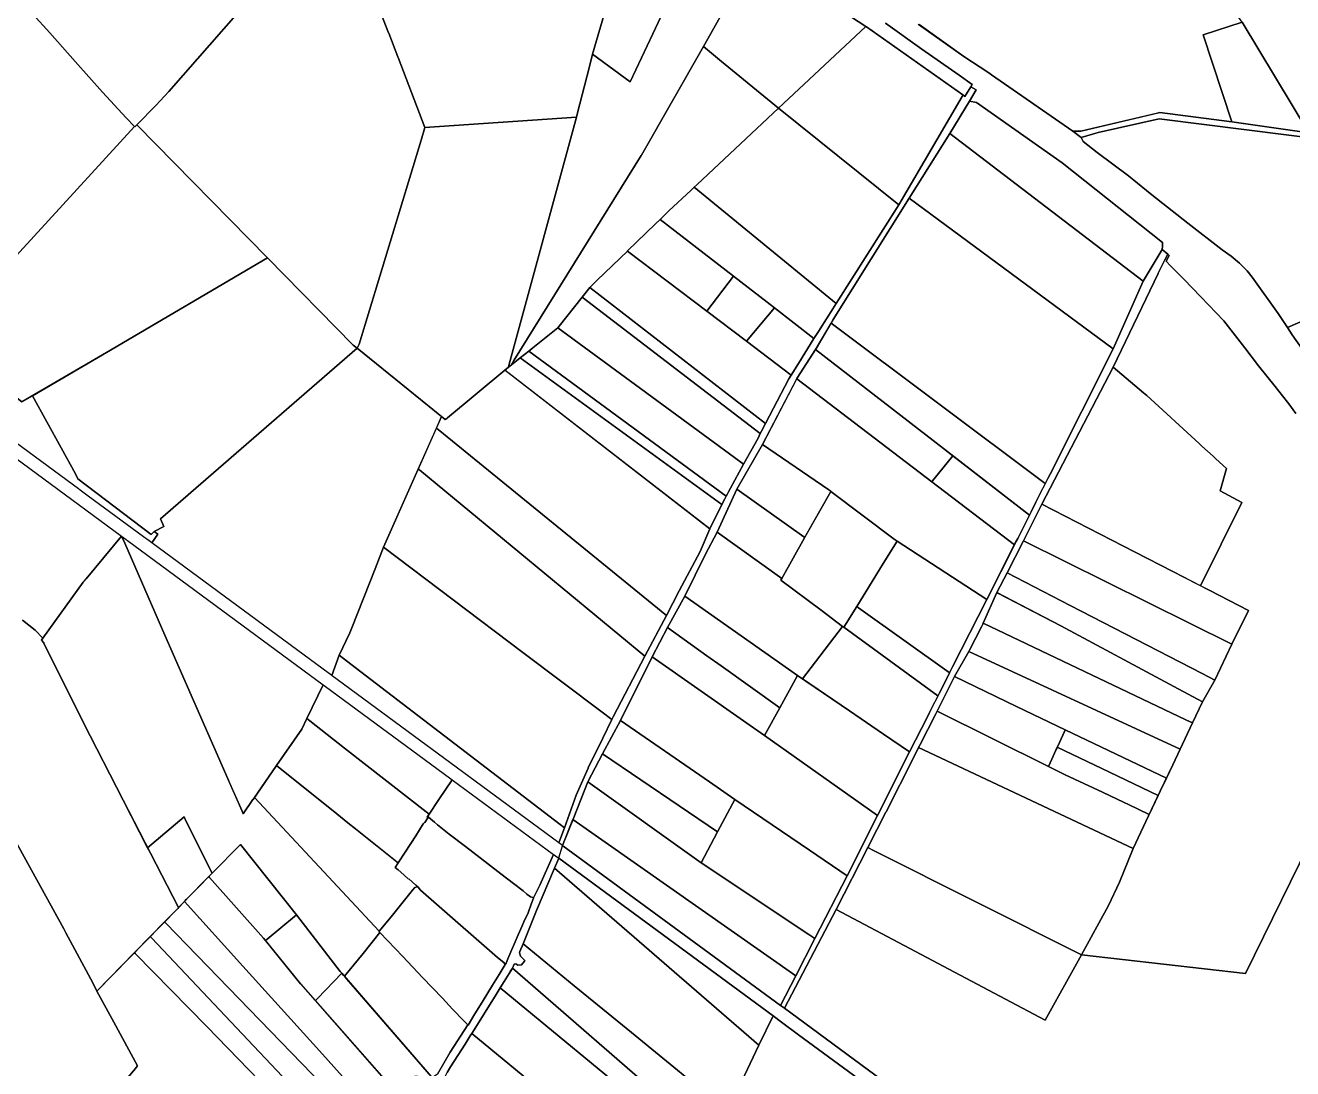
# Model space of a CAD drawing. Header units: metres. Extents: x 3 to 1005126, y 39 to 4383651.
# Drawn here: x 493042 to 493853, y 4368469 to 4369137 of the extents above; entities that cross this region are included whole.
import ezdxf

# ---------------------------------------------------------------- set-up
doc = ezdxf.new("R2010")
doc.units = ezdxf.units.M
doc.header["$MEASUREMENT"] = 0
doc.layers.add('TM_Llucmajor', color=7, linetype='Continuous')

msp = doc.modelspace()

# ---------------------------------------------------------------- linework, layer by layer
at = {"layer": 'TM_Llucmajor', "linetype": 'Continuous', "flags": 128}
for points in [[(493863.19, 4369067.78), (493820.6, 4369138.52), (493807.4, 4369157.35), (493786.46, 4369192.5), (493768.5, 4369222.63), (493767.82, 4369223.78), (493770.92, 4369225.55), (493638.86, 4369328.68), (493636.89, 4369330.22), (493621.68, 4369342.1), (493617.69, 4369345.11), (493611.53, 4369349.95), (493612.12, 4369350.88), (493631.06, 4369380.46), (493807.2, 4369246.21), (493807.2, 4369246.21), (493808.18, 4369246.77), (493813.36, 4369249.37), (493833.92, 4369258.95), (493835.06, 4369257.05), (493836.58, 4369254.5), (493878.63, 4369184.29)], [(493592.56, 4369137.98), (493615.76, 4369121.36), (493639.76, 4369104.65), (493647.88, 4369098.72), (493647.07, 4369097.35), (493643.38, 4369091.11), (493642.08, 4369092.03), (493580.35, 4369135.54), (493579.97, 4369135.79), (493510.68, 4369181.35)], [(493178.58, 4369144.73), (493134.13, 4369094.29), (493125.96, 4369085.37), (493113.72, 4369072.98), (493112.38, 4369071.61), (493112.23, 4369071.77), (493106.95, 4369077.46), (493091.74, 4369093.84), (493074.39, 4369113.4), (493058.05, 4369131.71), (493047.18, 4369143.69)], [(493854.93, 4368888.33), (493850.58, 4368894.52), (493846.51, 4368899.62), (493841.79, 4368905.53), (493831.14, 4368918.84), (493822.36, 4368930.19), (493817.83, 4368936.05), (493808.94, 4368947.55), (493794.3, 4368963.02), (493783.24, 4368974.2), (493774.88, 4368982.66), (493772, 4368985.65), (493773.93, 4368989.42), (493773.06, 4368990.16), (493769.42, 4368993.23), (493769.8, 4368995.27), (493769.8, 4368997.58), (493705.53, 4369048.64), (493650.64, 4369087.33), (493646.22, 4369088.07), (493650.51, 4369095.31), (493647.07, 4369097.35), (493647.88, 4369098.72), (493639.76, 4369104.65), (493615.76, 4369121.36), (493592.56, 4369137.98)], [(493613.51, 4369137.44), (493642.57, 4369116.71), (493658.57, 4369106.18), (493660.38, 4369104.99), (493712.38, 4369068.83), (493717.67, 4369064.77), (493718.86, 4369062.33), (493727.92, 4369055.33), (493748.01, 4369040.37), (493759.48, 4369031.02), (493762.85, 4369028.16), (493785.9, 4369010.13), (493807.9, 4368992.93), (493813.58, 4368988.9), (493818.89, 4368984.4), (493819.37, 4368983.95), (493823.79, 4368979.45), (493827.12, 4368975.53), (493843.69, 4368952.23), (493849.64, 4368943.26), (493852.7, 4368938.64), (493868.56, 4368916.09)], [(493820.6, 4369138.52), (493795.65, 4369130.52), (493813.96, 4369074.77), (493767.99, 4369080.83), (493765.59, 4369080.27), (493765.59, 4369080.27), (493717.43, 4369068.94), (493712.38, 4369068.83), (493660.38, 4369104.99), (493658.57, 4369106.18), (493642.57, 4369116.71), (493614.05, 4369137.05)], [(493904.55, 4369059.5), (493767.51, 4369076.88), (493728.55, 4369067.99), (493717.67, 4369064.77), (493712.38, 4369068.83), (493717.43, 4369068.94), (493767.99, 4369080.83), (493813.96, 4369074.77), (493863.19, 4369067.78)], [(493880.65, 4368956.79), (493849.64, 4368943.26), (493843.69, 4368952.23), (493827.12, 4368975.53), (493823.79, 4368979.45), (493819.37, 4368983.95), (493818.89, 4368984.4), (493813.58, 4368988.9), (493807.9, 4368992.93), (493785.9, 4369010.13), (493762.85, 4369028.16), (493759.48, 4369031.02), (493748.01, 4369040.37), (493727.92, 4369055.33), (493718.86, 4369062.33), (493717.67, 4369064.77), (493728.55, 4369067.99), (493767.51, 4369076.88), (493904.55, 4369059.5)], [(493914.66, 4368717.27), (493822.85, 4368530.04), (493717.9, 4368542.04), (493735.13, 4368573.54), (493742.27, 4368588.53), (493750.85, 4368610.01), (493760.71, 4368630.82), (493768.25, 4368646.74), (493776.22, 4368663.56), (493780.99, 4368673.62), (493788.9, 4368690.32), (493788.91, 4368690.34), (493795.32, 4368703.88), (493803.09, 4368717.65), (493814.11, 4368740.75), (493824.62, 4368762.29), (493799.92, 4368774.99), (493794.05, 4368778), (493820.54, 4368831.35), (493806.48, 4368838.89), (493810.55, 4368853.16), (493810.55, 4368853.16), (493803.84, 4368859.3), (493802, 4368860.99), (493794.95, 4368867.44), (493793.12, 4368869.11), (493759.62, 4368899.78), (493758.6, 4368900.65), (493757.55, 4368901.54), (493738.12, 4368917.96), (493766.84, 4368977.83), (493766.95, 4368978.07), (493771.3, 4368986.58), (493773.06, 4368990.16), (493773.93, 4368989.42), (493772, 4368985.65), (493774.88, 4368982.66), (493783.24, 4368974.2), (493794.3, 4368963.02), (493808.94, 4368947.55), (493817.83, 4368936.05), (493822.36, 4368930.19), (493831.14, 4368918.84), (493841.79, 4368905.53), (493846.51, 4368899.62), (493850.58, 4368894.52), (493854.93, 4368888.33)], [(493004.35, 4368883.15), (493103.89, 4368809.82), (493081.36, 4368782.61), (493079.48, 4368780.34), (493053.6, 4368744.66), (493048.76, 4368749.73), (493040.51, 4368756.06)], [(493040.51, 4368756.06), (493048.76, 4368749.73), (493053.6, 4368744.66), (493052.85, 4368743.35), (493054.24, 4368741.55), (493054.3, 4368741.41), (493079.62, 4368690.42), (493104.98, 4368640.99), (493122.45, 4368606.95), (493140.36, 4368572.18), (493139.92, 4368571.72), (493088.23, 4368518.76), (493085.84, 4368523.61), (493074.18, 4368545.37), (493068.27, 4368556.15), (493066.97, 4368558.53), (493063.55, 4368564.77), (493027.88, 4368629.86)], [(493861.26, 4368262), (493733.48, 4368356.2), (493732.03, 4368357.27), (493666.98, 4368405.3), (493666.27, 4368405.83), (493532.02, 4368504.83), (493527.87, 4368507.89), (493561.05, 4368570.96), (493564.56, 4368569.1), (493694.6, 4368500.14), (493717.9, 4368542.04), (493822.85, 4368530.04), (493914.66, 4368717.27)], [(493027.88, 4368629.86), (493063.55, 4368564.77), (493066.97, 4368558.53), (493068.27, 4368556.15), (493074.18, 4368545.37), (493085.84, 4368523.61), (493088.23, 4368518.76), (493099.06, 4368498.92), (493114.05, 4368470.95), (493113.86, 4368470.71), (493112.8, 4368469.37), (493108.01, 4368463.42)], [(493979.51, 4368164.81), (493821.18, 4368281.45), (493654.37, 4368404.35), (493654.1, 4368404.55), (493651.29, 4368406.62), (493649.65, 4368407.83), (493572.07, 4368464.99), (493536.89, 4368490.91), (493525.93, 4368498.99), (493520.67, 4368502.87), (493383.54, 4368603.84), (493383.57, 4368603.94), (493386.01, 4368611.67), (493386.13, 4368611.73), (493525.47, 4368509.64), (493527.87, 4368507.89), (493532.02, 4368504.83), (493666.27, 4368405.83), (493666.98, 4368405.3), (493732.03, 4368357.27), (493733.48, 4368356.2), (493861.26, 4368262)], [(493305.94, 4368465.69), (493314.18, 4368479.8), (493325.38, 4368497.3), (493325.66, 4368497.03), (493329.36, 4368503.16), (493335.2, 4368512.75), (493341.3, 4368522.65), (493345.46, 4368529.49), (493349.33, 4368535.83), (493349.87, 4368536.73), (493351.01, 4368539.4), (493357.55, 4368554.74), (493360.16, 4368560.63), (493361.27, 4368563.01), (493364.01, 4368568.9), (493366.01, 4368574.47), (493367.39, 4368578.3), (493367.39, 4368578.3), (493367.04, 4368578.57), (493367.44, 4368578.43), (493371.4, 4368586.52), (493380.21, 4368606.21), (493381.18, 4368605.5), (493381.39, 4368605.35), (493383.54, 4368603.84), (493380.84, 4368597.49), (493369.32, 4368570.37), (493360.78, 4368548.96), (493358.67, 4368544.15), (493358.57, 4368543.27), (493359.21, 4368541.17), (493361.86, 4368538.38), (493361.68, 4368537.97), (493359.76, 4368535.5), (493357.34, 4368535.41), (493356.02, 4368536.14), (493355.14, 4368536.1), (493353.96, 4368533.41), (493346.14, 4368520.93), (493343.51, 4368516.72), (493328.32, 4368492.32), (493327.91, 4368491.69), (493326.86, 4368490.08), (493323.63, 4368484.8), (493314.4, 4368470.42), (493312.24, 4368466.74)], [(493498.67, 4368457.2), (493511.64, 4368484.12), (493520.67, 4368502.87), (493525.93, 4368498.99), (493536.89, 4368490.91), (493572.07, 4368464.99)]]:
    msp.add_lwpolyline(points, dxfattribs=at)
for points in [[(493435.22, 4369236.97), (493436.54, 4369236.34), (493439.09, 4369235.12), (493438.38, 4369231.91), (493405.22, 4369118.19), (493403.02, 4369109.48), (493395.57, 4369080.52), (493394.87, 4369077.82), (493297.99, 4369071.3), (493280.8, 4369116.01), (493280.66, 4369116.37), (493274.8, 4369131.49), (493274.69, 4369131.76), (493241.57, 4369216.96), (493313.62, 4369296.82), (493322.64, 4369290.29), (493435.22, 4369236.97)], [(493475.44, 4369206.06), (493476.67, 4369205.21), (493478.09, 4369204.22), (493443.7, 4369131.19), (493429.22, 4369100.44), (493405.22, 4369118.19), (493438.38, 4369231.91), (493475.44, 4369206.06)], [(493177.46, 4369145.98), (493178.46, 4369147.11), (493180.68, 4369148.99), (493191.65, 4369161.19), (493191.85, 4369161.41), (493202.33, 4369173.47), (493210.86, 4369182.93), (493241.57, 4369216.96), (493274.69, 4369131.76), (493274.8, 4369131.49), (493280.66, 4369116.37), (493280.8, 4369116.01), (493297.99, 4369071.3), (493295.53, 4369063.21), (493255.98, 4368932.65), (493254.59, 4368930), (493252.02, 4368932.08), (493197.33, 4368987.8), (493113.72, 4369072.98), (493125.96, 4369085.37), (493134.13, 4369094.29), (493178.58, 4369144.73), (493177.46, 4369145.98)], [(493429.22, 4369100.44), (493443.7, 4369131.19), (493478.09, 4369204.22), (493509.33, 4369182.3), (493476.05, 4369123.05), (493436.46, 4369053.53), (493436.33, 4369053.33), (493354.93, 4368922.18), (493353.1, 4368919.23), (493351.34, 4368917.83), (493351.87, 4368919.77), (493394.87, 4369077.82), (493395.57, 4369080.52), (493403.02, 4369109.48), (493405.22, 4369118.19), (493429.22, 4369100.44)], [(493487.68, 4369113.52), (493476.05, 4369123.05), (493509.33, 4369182.3), (493510.68, 4369181.35), (493579.97, 4369135.79), (493527.37, 4369086.62), (493524.18, 4369083.63), (493487.68, 4369113.52)], [(493112.23, 4369071.77), (493011.08, 4368961.61), (493005.14, 4368954.97), (492991.19, 4368967.2), (492943.76, 4369008.79), (492967.06, 4369048.18), (492991.85, 4369084.25), (493037.84, 4369155.83), (493044.75, 4369147.82), (493044.13, 4369147.02), (493047.18, 4369143.69), (493058.05, 4369131.71), (493074.39, 4369113.4), (493091.74, 4369093.84), (493106.95, 4369077.46), (493112.23, 4369071.77)], [(493813.96, 4369074.77), (493795.65, 4369130.52), (493820.6, 4369138.52), (493863.19, 4369067.78), (493813.96, 4369074.77)], [(493601.01, 4369021.66), (493524.18, 4369083.63), (493527.37, 4369086.62), (493579.97, 4369135.79), (493580.35, 4369135.54), (493642.08, 4369092.03), (493641.5, 4369091.04), (493601.01, 4369021.66)], [(493353.1, 4368919.23), (493354.93, 4368922.18), (493436.33, 4369053.33), (493436.46, 4369053.53), (493476.05, 4369123.05), (493487.68, 4369113.52), (493524.18, 4369083.63), (493472.15, 4369034.87), (493470.22, 4369033.06), (493468.29, 4369031.24), (493454.06, 4369017.83), (493448.53, 4369012.48), (493445.49, 4369009.54), (493427.6, 4368992.24), (493427.48, 4368992.12), (493408.19, 4368973.54), (493403.41, 4368968.94), (493398.46, 4368962.66), (493383.92, 4368944.22), (493382.99, 4368943.05), (493367.02, 4368930.32), (493364.34, 4368928.19), (493358.93, 4368923.88), (493353.1, 4368919.23)], [(493386.07, 4368611.84), (493383.68, 4368613.6), (493384.34, 4368615.39), (493387.14, 4368623.25), (493394.64, 4368644.18), (493402.41, 4368661.49), (493402.45, 4368661.59), (493411.77, 4368680.7), (493417.55, 4368692.56), (493418.43, 4368694.23), (493438.73, 4368732.96), (493452.52, 4368759.12), (493460.57, 4368774.76), (493474.09, 4368799.94), (493480.12, 4368814.58), (493487.93, 4368830.07), (493493.33, 4368840.48), (493501.72, 4368855.93), (493511.01, 4368872.44), (493512.45, 4368875.42), (493513.18, 4368876.93), (493515.82, 4368881.96), (493518.38, 4368886.84), (493530.79, 4368910.47), (493532.19, 4368912.73), (493536.9, 4368920.3), (493546.8, 4368936.22), (493550.02, 4368941.4), (493550.72, 4368942.5), (493558.87, 4368955.34), (493560.96, 4368958.62), (493601.01, 4369021.66), (493641.5, 4369091.04), (493642.08, 4369092.03), (493643.38, 4369091.11), (493647.07, 4369097.35), (493650.51, 4369095.31), (493646.22, 4369088.07), (493633.61, 4369067.47), (493607.73, 4369025.98), (493559.18, 4368948.47), (493548.17, 4368929.93), (493535.89, 4368910.71), (493513.88, 4368868.41), (493497.37, 4368839.85), (493484.91, 4368812.27), (493477.49, 4368798.25), (493464.18, 4368771.49), (493453.04, 4368751.32), (493443.31, 4368732.56), (493423.15, 4368692), (493411.62, 4368670.65), (493402.12, 4368652.57), (493393.14, 4368629.81), (493386.07, 4368611.84)], [(493769.8, 4368997.58), (493769.8, 4368995.27), (493769.42, 4368993.23), (493757.27, 4368973.02), (493633.61, 4369067.47), (493646.22, 4369088.07), (493650.64, 4369087.33), (493705.53, 4369048.64), (493769.8, 4368997.58)], [(493560.96, 4368958.62), (493470.22, 4369033.06), (493472.15, 4369034.87), (493524.18, 4369083.63), (493601.01, 4369021.66), (493560.96, 4368958.62)], [(493113.72, 4369072.98), (493197.33, 4368987.8), (493094.36, 4368927.41), (493040.19, 4368895.64), (493037.15, 4368898.02), (493012.52, 4368911.65), (492998.17, 4368914.93), (492974.25, 4368915.26), (492972.78, 4368916.34), (492971.43, 4368917.34), (493005.14, 4368954.97), (493011.08, 4368961.61), (493112.23, 4369071.77), (493112.38, 4369071.61), (493113.72, 4369072.98)], [(493310.95, 4368884.4), (493254.59, 4368930), (493255.98, 4368932.65), (493295.53, 4369063.21), (493297.99, 4369071.3), (493394.87, 4369077.82), (493351.87, 4368919.77), (493351.34, 4368917.83), (493349.11, 4368916.05), (493312.37, 4368885.57), (493311.91, 4368885.19), (493310.95, 4368884.4)], [(493738.13, 4368929.56), (493607.73, 4369025.98), (493633.61, 4369067.47), (493757.27, 4368973.02), (493738.13, 4368929.56)], [(493495.32, 4368976.23), (493448.53, 4369012.48), (493454.06, 4369017.83), (493468.29, 4369031.24), (493470.22, 4369033.06), (493560.96, 4368958.62), (493558.87, 4368955.34), (493550.72, 4368942.5), (493550.02, 4368941.4), (493546.8, 4368936.22), (493521.52, 4368955.96), (493495.32, 4368976.23)], [(493852.7, 4368938.64), (493849.64, 4368943.26), (493880.65, 4368956.79), (493919.21, 4368973.6), (494021.9, 4369020.02), (494047.94, 4369031.89), (494063.55, 4368994.17), (493942.94, 4368945.9), (493896.19, 4368927.17), (493868.56, 4368916.09), (493852.7, 4368938.64)], [(493559.18, 4368948.47), (493607.73, 4369025.98), (493738.13, 4368929.56), (493697.76, 4368849.4), (493694.76, 4368843.44), (493557.74, 4368946.05), (493559.18, 4368948.47)], [(493478.31, 4368953.68), (493427.48, 4368992.12), (493427.6, 4368992.24), (493445.49, 4369009.54), (493448.53, 4369012.48), (493495.32, 4368976.23), (493478.31, 4368953.68)], [(493515.82, 4368881.96), (493403.41, 4368968.94), (493408.19, 4368973.54), (493427.48, 4368992.12), (493478.31, 4368953.68), (493503.73, 4368934.48), (493532.19, 4368912.73), (493530.79, 4368910.47), (493518.38, 4368886.84), (493515.82, 4368881.96)], [(493645.88, 4368736.13), (493636.72, 4368719.96), (493624.47, 4368695.78), (493614.74, 4368676.58), (493610.57, 4368668.36), (493592.93, 4368633.53), (493592.78, 4368633.23), (493581.34, 4368610.55), (493561.05, 4368570.96), (493527.87, 4368507.89), (493525.47, 4368509.64), (493535.13, 4368528.49), (493547.41, 4368552.43), (493567.97, 4368592.56), (493587.34, 4368631.15), (493607.96, 4368671.84), (493615.52, 4368686.77), (493618.02, 4368691.68), (493620.68, 4368696.94), (493627.66, 4368710.7), (493635.5, 4368726.2), (493657.32, 4368769.24), (493675.93, 4368806.09), (493677.09, 4368808.39), (493685.63, 4368825.34), (493688.74, 4368831.5), (493697.76, 4368849.4), (493738.13, 4368929.56), (493757.27, 4368973.02), (493769.42, 4368993.23), (493773.06, 4368990.16), (493771.3, 4368986.58), (493766.95, 4368978.07), (493766.84, 4368977.83), (493738.12, 4368917.96), (493692.44, 4368830.2), (493680.71, 4368806.92), (493670.36, 4368786.36), (493663.75, 4368773.76), (493655.05, 4368754.15), (493654.69, 4368753.44), (493653.87, 4368751.83), (493646.29, 4368736.93), (493645.88, 4368736.13)], [(493124.9, 4368812.8), (493123, 4368810.93), (493076.02, 4368846.47), (493074.53, 4368849.78), (493046.91, 4368899.58), (493094.36, 4368927.41), (493197.33, 4368987.8), (493252.02, 4368932.08), (493254.59, 4368930), (493240.18, 4368917.49), (493128.81, 4368820.82), (493130.96, 4368816.04), (493124.9, 4368812.8)], [(493503.73, 4368934.48), (493478.31, 4368953.68), (493495.32, 4368976.23), (493521.52, 4368955.96), (493503.73, 4368934.48)], [(493403.41, 4368968.94), (493515.82, 4368881.96), (493513.18, 4368876.93), (493512.45, 4368875.42), (493398.46, 4368962.66), (493403.41, 4368968.94)], [(493398.46, 4368962.66), (493512.45, 4368875.42), (493511.01, 4368872.44), (493501.72, 4368855.93), (493495.98, 4368860.24), (493382.99, 4368943.05), (493383.92, 4368944.22), (493398.46, 4368962.66)], [(493532.19, 4368912.73), (493503.73, 4368934.48), (493521.52, 4368955.96), (493546.8, 4368936.22), (493536.9, 4368920.3), (493532.19, 4368912.73)], [(493367.02, 4368930.32), (493382.99, 4368943.05), (493495.98, 4368860.24), (493501.72, 4368855.93), (493493.33, 4368840.48), (493490.68, 4368835.37), (493364.34, 4368928.19), (493367.02, 4368930.32)], [(493694.76, 4368843.44), (493688.74, 4368831.5), (493685.63, 4368825.34), (493684.6, 4368823.29), (493629.62, 4368865.86), (493547.74, 4368929.27), (493548.17, 4368929.93), (493557.74, 4368946.05), (493694.76, 4368843.44)], [(493271.55, 4368802.79), (493266.07, 4368788.89), (493251.18, 4368751.11), (493249.91, 4368747.9), (493243.06, 4368733.75), (493238.37, 4368720.66), (493232.83, 4368724.74), (493123.26, 4368805.46), (493127.21, 4368811.1), (493124.9, 4368812.8), (493130.96, 4368816.04), (493128.81, 4368820.82), (493240.18, 4368917.49), (493254.59, 4368930), (493308.64, 4368886.27), (493271.55, 4368802.79)], [(493490.68, 4368835.37), (493487.93, 4368830.07), (493358.93, 4368923.88), (493364.34, 4368928.19), (493490.68, 4368835.37)], [(493535.89, 4368910.71), (493547.74, 4368929.27), (493629.62, 4368865.86), (493635.55, 4368861.27), (493623.62, 4368846.5), (493622.39, 4368844.98), (493622.13, 4368844.66), (493535.74, 4368910.42), (493535.89, 4368910.71)], [(493358.93, 4368923.88), (493487.93, 4368830.07), (493480.12, 4368814.58), (493349.11, 4368916.05), (493358.93, 4368923.88)], [(493794.05, 4368778), (493776.31, 4368787.11), (493752.18, 4368799.5), (493692.44, 4368830.2), (493738.12, 4368917.96), (493757.55, 4368901.54), (493758.6, 4368900.65), (493759.62, 4368899.78), (493793.12, 4368869.11), (493794.95, 4368867.44), (493802, 4368860.99), (493803.84, 4368859.3), (493810.55, 4368853.16), (493806.48, 4368838.89), (493820.54, 4368831.35), (493794.05, 4368778)], [(493124.9, 4368812.8), (493127.21, 4368811.1), (493123.26, 4368805.46), (493121.51, 4368806.75), (493118.03, 4368809.32), (493082.51, 4368835.5), (493077.51, 4368839.19), (493076.37, 4368840.03), (492979.88, 4368911.11), (492978.55, 4368912.09), (492977.41, 4368912.93), (492974.25, 4368915.26), (492998.17, 4368914.93), (493012.52, 4368911.65), (493037.15, 4368898.02), (493040.19, 4368895.64), (493046.91, 4368899.58), (493074.53, 4368849.78), (493076.02, 4368846.47), (493123, 4368810.93), (493124.9, 4368812.8)], [(493310.95, 4368884.4), (493311.91, 4368885.19), (493312.37, 4368885.57), (493349.11, 4368916.05), (493349.25, 4368915.94), (493480.12, 4368814.58), (493474.09, 4368799.94), (493460.57, 4368774.76), (493452.52, 4368759.12), (493306.54, 4368878.03), (493305.4, 4368878.96), (493308.64, 4368886.27), (493310.95, 4368884.4)], [(493657.32, 4368769.24), (493599.91, 4368806.65), (493598.16, 4368807.95), (493557.48, 4368838.33), (493557.58, 4368838.52), (493556.33, 4368839.39), (493513.88, 4368868.41), (493535.74, 4368910.42), (493622.13, 4368844.66), (493675.07, 4368804.37), (493657.32, 4368769.24)], [(493294.64, 4368851.95), (493293.73, 4368852.7), (493305.4, 4368878.96), (493306.54, 4368878.03), (493452.52, 4368759.12), (493438.73, 4368732.96), (493294.64, 4368851.95)], [(493556.33, 4368839.39), (493557.58, 4368838.52), (493557.48, 4368838.33), (493540.9, 4368809.09), (493540.41, 4368809.44), (493497.37, 4368839.85), (493513.88, 4368868.41), (493556.33, 4368839.39)], [(493635.55, 4368861.27), (493684.6, 4368823.29), (493677.09, 4368808.39), (493675.93, 4368806.09), (493675.07, 4368804.37), (493622.13, 4368844.66), (493622.39, 4368844.98), (493623.62, 4368846.5), (493635.55, 4368861.27)], [(493271.55, 4368802.79), (493293.73, 4368852.7), (493294.64, 4368851.95), (493438.73, 4368732.96), (493418.43, 4368694.23), (493417.55, 4368692.56), (493411.26, 4368697.3), (493360.51, 4368735.45), (493271.55, 4368802.79)], [(493540.41, 4368809.44), (493540.9, 4368809.09), (493540.71, 4368808.75), (493526.26, 4368782.77), (493526.25, 4368782.78), (493484.91, 4368812.27), (493497.37, 4368839.85), (493540.41, 4368809.44)], [(493567.44, 4368754.05), (493565.83, 4368751.5), (493565.02, 4368752.11), (493551.41, 4368762.38), (493525.62, 4368781.62), (493526.26, 4368782.77), (493540.71, 4368808.75), (493557.48, 4368838.33), (493598.16, 4368807.95), (493599.91, 4368806.65), (493591.12, 4368792.24), (493584.04, 4368780.74), (493574.27, 4368764.87), (493567.44, 4368754.05)], [(493814.11, 4368740.75), (493680.71, 4368806.92), (493692.44, 4368830.2), (493752.18, 4368799.5), (493776.31, 4368787.11), (493799.92, 4368774.99), (493824.62, 4368762.29), (493814.11, 4368740.75)], [(493181.71, 4368632.27), (493188.02, 4368641.36), (493188.03, 4368641.35), (493188.93, 4368642.66), (493268.72, 4368557.18), (493268.76, 4368557.14), (493268.6, 4368556.94), (493269.21, 4368556.29), (493258.4, 4368542.85), (493246.48, 4368528.26), (493245.77, 4368529.08), (493244.75, 4368530.27), (493243.84, 4368531.35), (493215.76, 4368567.57), (493215.75, 4368567.56), (493180.09, 4368612.49), (493161.89, 4368594.24), (493145.07, 4368627.66), (493143.93, 4368630.35), (493120.63, 4368610.51), (493104.98, 4368640.99), (493079.62, 4368690.42), (493054.3, 4368741.41), (493054.24, 4368741.55), (493052.85, 4368743.35), (493053.6, 4368744.66), (493079.48, 4368780.34), (493080.12, 4368781.1), (493081.36, 4368782.61), (493103.89, 4368809.82), (493105.98, 4368805.27), (493131.73, 4368746.45), (493172.14, 4368654.14), (493173.23, 4368651.64), (493181.01, 4368633.87), (493181.71, 4368632.27)], [(493219.17, 4368686.38), (493203.02, 4368663.02), (493188.03, 4368641.35), (493188.02, 4368641.36), (493181.71, 4368632.27), (493181.01, 4368633.87), (493172.14, 4368654.14), (493131.73, 4368746.45), (493105.98, 4368805.27), (493103.89, 4368809.82), (493106.88, 4368807.61), (493107.54, 4368807.13), (493107.68, 4368807.02), (493232.93, 4368714.74), (493222.47, 4368693.18), (493219.17, 4368686.38)], [(493565.02, 4368752.11), (493539.39, 4368718.6), (493536.36, 4368720.66), (493464.18, 4368771.49), (493477.49, 4368798.25), (493484.91, 4368812.27), (493526.25, 4368782.78), (493526.26, 4368782.77), (493525.62, 4368781.62), (493551.41, 4368762.38), (493565.02, 4368752.11)], [(493657.32, 4368769.24), (493635.5, 4368726.2), (493633.58, 4368722.39), (493633.24, 4368722.63), (493575.38, 4368764.07), (493574.27, 4368764.87), (493584.04, 4368780.74), (493591.12, 4368792.24), (493599.91, 4368806.65), (493657.32, 4368769.24)], [(493710.67, 4368765.5), (493670.36, 4368786.36), (493680.71, 4368806.92), (493814.11, 4368740.75), (493803.09, 4368717.65), (493794.98, 4368721.86), (493710.67, 4368765.5)], [(493253.32, 4368725.9), (493243.06, 4368733.75), (493249.91, 4368747.9), (493251.18, 4368751.11), (493266.07, 4368788.89), (493271.55, 4368802.79), (493360.51, 4368735.45), (493411.26, 4368697.3), (493417.55, 4368692.56), (493411.77, 4368680.7), (493402.45, 4368661.59), (493402.41, 4368661.49), (493394.64, 4368644.18), (493387.14, 4368623.25), (493384.53, 4368625.42), (493253.32, 4368725.9)], [(493795.32, 4368703.88), (493776.87, 4368713.75), (493704.58, 4368752.4), (493663.75, 4368773.76), (493670.36, 4368786.36), (493710.67, 4368765.5), (493794.98, 4368721.86), (493803.09, 4368717.65), (493795.32, 4368703.88)], [(493663.75, 4368773.76), (493664.76, 4368773.23), (493704.58, 4368752.4), (493776.87, 4368713.75), (493795.32, 4368703.88), (493788.91, 4368690.34), (493788.9, 4368690.32), (493784.57, 4368692.38), (493655.05, 4368754.15), (493663.75, 4368773.76)], [(493478.23, 4368733.31), (493453.04, 4368751.32), (493464.18, 4368771.49), (493536.36, 4368720.66), (493524.97, 4368699.9), (493487.35, 4368726.79), (493478.23, 4368733.31)], [(493627.66, 4368710.7), (493626.11, 4368707.64), (493625.98, 4368707.74), (493565.83, 4368751.5), (493567.44, 4368754.05), (493574.27, 4368764.87), (493575.38, 4368764.07), (493633.24, 4368722.63), (493633.58, 4368722.39), (493627.66, 4368710.7)], [(493503.82, 4368690.19), (493443.31, 4368732.56), (493453.04, 4368751.32), (493478.23, 4368733.31), (493487.35, 4368726.79), (493524.97, 4368699.9), (493515.24, 4368682.2), (493503.82, 4368690.19)], [(493565.83, 4368751.5), (493625.98, 4368707.74), (493626.11, 4368707.64), (493620.68, 4368696.94), (493618.02, 4368691.68), (493615.52, 4368686.77), (493607.96, 4368671.84), (493591.34, 4368683.17), (493569.47, 4368698.08), (493539.39, 4368718.6), (493565.02, 4368752.11), (493565.83, 4368751.5)], [(493780.99, 4368673.62), (493645.88, 4368736.13), (493646.29, 4368736.93), (493653.87, 4368751.83), (493654.69, 4368753.44), (493655.05, 4368754.15), (493784.57, 4368692.38), (493788.9, 4368690.32), (493780.99, 4368673.62)], [(493238.6, 4368720.49), (493238.37, 4368720.66), (493243.06, 4368733.75), (493253.32, 4368725.9), (493384.53, 4368625.42), (493387.14, 4368623.25), (493384.34, 4368615.39), (493383.68, 4368613.6), (493362.47, 4368629.23), (493238.6, 4368720.49)], [(493479.95, 4368652.66), (493423.15, 4368692), (493443.31, 4368732.56), (493503.82, 4368690.19), (493515.24, 4368682.2), (493587.34, 4368631.15), (493567.97, 4368592.56), (493543.87, 4368608.96), (493496.13, 4368641.44), (493479.95, 4368652.66)], [(493776.22, 4368663.56), (493772.21, 4368655.09), (493707.53, 4368685.99), (493676.31, 4368700.88), (493636.72, 4368719.96), (493645.88, 4368736.13), (493780.99, 4368673.62), (493776.22, 4368663.56)], [(493587.34, 4368631.15), (493515.24, 4368682.2), (493524.97, 4368699.9), (493536.36, 4368720.66), (493569.47, 4368698.08), (493591.34, 4368683.17), (493607.96, 4368671.84), (493587.34, 4368631.15)], [(493636.49, 4368719.5), (493636.72, 4368719.96), (493676.31, 4368700.88), (493707.53, 4368685.99), (493707.21, 4368685.28), (493707.04, 4368684.92), (493703.78, 4368677.83), (493700.62, 4368670.96), (493698.91, 4368667.24), (493696.76, 4368662.55), (493625.54, 4368697.89), (493636.49, 4368719.5)], [(493314.46, 4368654.67), (493315.36, 4368654.01), (493306.96, 4368641.42), (493300.69, 4368632.01), (493246.64, 4368674.28), (493224.46, 4368691.63), (493222.47, 4368693.18), (493232.93, 4368714.74), (493234.46, 4368713.61), (493313.79, 4368655.16), (493314.46, 4368654.67)], [(493299.45, 4368630.14), (493300.02, 4368629.82), (493299.79, 4368629.59), (493297.95, 4368626.61), (493297.49, 4368626.36), (493296.93, 4368625.81), (493292.08, 4368618.21), (493285.35, 4368607.68), (493280.86, 4368600.88), (493280.26, 4368601.36), (493253.54, 4368622.69), (493248.73, 4368626.53), (493241.55, 4368632.26), (493203.02, 4368663.02), (493219.17, 4368686.38), (493222.47, 4368693.18), (493223.39, 4368692.47), (493224.46, 4368691.63), (493246.64, 4368674.28), (493300.69, 4368632.01), (493299.45, 4368630.14)], [(493485.03, 4368620.57), (493411.62, 4368670.65), (493423.15, 4368692), (493479.95, 4368652.66), (493496.13, 4368641.44), (493485.03, 4368620.57)], [(493707.47, 4368657.23), (493731.23, 4368645.99), (493745.15, 4368639.41), (493747.86, 4368638.12), (493761.18, 4368631.82), (493760.71, 4368630.82), (493750.85, 4368610.01), (493613.72, 4368674.56), (493614.74, 4368676.58), (493624.47, 4368695.78), (493625.54, 4368697.89), (493696.76, 4368662.55), (493707.47, 4368657.23)], [(493772.21, 4368655.09), (493768.25, 4368646.74), (493766.92, 4368643.93), (493735.7, 4368658.86), (493702.38, 4368674.79), (493703.78, 4368677.83), (493707.04, 4368684.92), (493707.53, 4368685.99), (493772.21, 4368655.09)], [(493707.47, 4368657.23), (493696.76, 4368662.55), (493698.91, 4368667.24), (493700.62, 4368670.96), (493702.38, 4368674.79), (493735.7, 4368658.86), (493766.92, 4368643.93), (493761.18, 4368631.82), (493747.86, 4368638.12), (493745.15, 4368639.41), (493731.23, 4368645.99), (493707.47, 4368657.23)], [(493474.57, 4368600.92), (493402.12, 4368652.57), (493411.62, 4368670.65), (493485.03, 4368620.57), (493474.57, 4368600.92)], [(493742.27, 4368588.53), (493735.13, 4368573.54), (493717.9, 4368542.04), (493584.52, 4368608.96), (493581.34, 4368610.55), (493592.78, 4368633.23), (493592.93, 4368633.53), (493610.57, 4368668.36), (493613.72, 4368674.56), (493750.85, 4368610.01), (493742.27, 4368588.53)], [(493292.93, 4368585.43), (493291.61, 4368585.1), (493289.97, 4368583.42), (493276.33, 4368566.32), (493268.76, 4368557.14), (493268.72, 4368557.18), (493188.93, 4368642.66), (493203.02, 4368663.02), (493241.55, 4368632.26), (493248.73, 4368626.53), (493253.54, 4368622.69), (493280.86, 4368600.88), (493278.88, 4368597.87), (493280.79, 4368596.29), (493284.42, 4368593.27), (493287.58, 4368590.39), (493287.75, 4368590.51), (493292.25, 4368586.49), (493293.33, 4368585.53), (493292.93, 4368585.43)], [(493300.02, 4368629.82), (493299.45, 4368630.14), (493300.69, 4368632.01), (493306.96, 4368641.42), (493315.36, 4368654.01), (493380.21, 4368606.21), (493371.4, 4368586.52), (493367.44, 4368578.43), (493367.04, 4368578.57), (493365.44, 4368579.12), (493363.26, 4368580.71), (493360.77, 4368582.92), (493354.56, 4368587.69), (493346.43, 4368593.89), (493338.08, 4368600.32), (493323.93, 4368611.3), (493313.49, 4368619.25), (493306.1, 4368625.07), (493304.07, 4368626.78), (493300.22, 4368630.01), (493300.02, 4368629.82)], [(493393.14, 4368629.81), (493402.12, 4368652.57), (493474.57, 4368600.92), (493543.54, 4368555.01), (493547.41, 4368552.43), (493535.13, 4368528.49), (493392.63, 4368628.53), (493393.14, 4368629.81)], [(493543.54, 4368555.01), (493474.57, 4368600.92), (493485.03, 4368620.57), (493496.13, 4368641.44), (493543.87, 4368608.96), (493567.97, 4368592.56), (493547.41, 4368552.43), (493543.54, 4368555.01)], [(493145.07, 4368627.66), (493161.89, 4368594.24), (493140.36, 4368572.18), (493122.45, 4368606.95), (493120.63, 4368610.51), (493143.93, 4368630.35), (493145.07, 4368627.66)], [(493300.02, 4368629.82), (493300.22, 4368630.01), (493304.07, 4368626.78), (493306.1, 4368625.07), (493313.49, 4368619.25), (493323.93, 4368611.3), (493338.08, 4368600.32), (493346.43, 4368593.89), (493354.56, 4368587.69), (493360.77, 4368582.92), (493363.26, 4368580.71), (493365.44, 4368579.12), (493367.04, 4368578.57), (493367.39, 4368578.3), (493366.01, 4368574.47), (493364.01, 4368568.9), (493361.27, 4368563.01), (493360.16, 4368560.63), (493357.55, 4368554.74), (493351.01, 4368539.4), (493349.87, 4368536.73), (493349.33, 4368535.83), (493349.11, 4368536.11), (493348.84, 4368536.48), (493348.38, 4368537.06), (493344.46, 4368540.26), (493303.6, 4368576), (493295.22, 4368583.33), (493295, 4368583.61), (493293.83, 4368585.08), (493292.25, 4368586.49), (493287.75, 4368590.51), (493287.58, 4368590.39), (493284.42, 4368593.27), (493280.79, 4368596.29), (493278.88, 4368597.87), (493280.86, 4368600.88), (493285.35, 4368607.68), (493292.08, 4368618.21), (493296.93, 4368625.81), (493297.49, 4368626.36), (493297.95, 4368626.61), (493299.79, 4368629.59), (493300.02, 4368629.82)], [(493535.13, 4368528.49), (493525.47, 4368509.64), (493386.13, 4368611.73), (493386.07, 4368611.84), (493392.63, 4368628.53), (493535.13, 4368528.49)], [(493215.75, 4368567.56), (493214.56, 4368566.55), (493197.04, 4368551.94), (493196.01, 4368551.07), (493194.7, 4368552.67), (493160.1, 4368591.42), (493159.64, 4368591.94), (493161.89, 4368594.24), (493180.09, 4368612.49), (493215.75, 4368567.56)], [(493564.56, 4368569.1), (493561.05, 4368570.96), (493581.34, 4368610.55), (493584.52, 4368608.96), (493717.9, 4368542.04), (493694.6, 4368500.14), (493564.56, 4368569.1)], [(493511.64, 4368484.12), (493380.84, 4368597.49), (493383.54, 4368603.84), (493520.67, 4368502.87), (493511.64, 4368484.12)], [(493369.32, 4368570.37), (493380.84, 4368597.49), (493511.64, 4368484.12), (493498.67, 4368457.2), (493492.65, 4368441.06), (493430.01, 4368492.31), (493402.65, 4368514.71), (493393.49, 4368522.19), (493360.78, 4368548.96), (493369.32, 4368570.37)], [(493271.67, 4368435.87), (493271.36, 4368435.25), (493254.51, 4368453.92), (493230.52, 4368480.53), (493181.58, 4368534.77), (493144.25, 4368576.16), (493145.58, 4368577.52), (493159.64, 4368591.94), (493160.1, 4368591.42), (493194.7, 4368552.67), (493218.46, 4368523.54), (493279.54, 4368453.95), (493280.63, 4368452.71), (493276.06, 4368443.34), (493272.06, 4368436.63), (493271.67, 4368435.87)], [(493268.76, 4368557.14), (493276.33, 4368566.32), (493289.97, 4368583.42), (493291.61, 4368585.1), (493292.93, 4368585.43), (493293.33, 4368585.53), (493293.83, 4368585.08), (493295, 4368583.61), (493295.22, 4368583.33), (493303.6, 4368576), (493344.46, 4368540.26), (493348.38, 4368537.06), (493348.84, 4368536.48), (493349.11, 4368536.11), (493349.33, 4368535.83), (493345.46, 4368529.49), (493341.3, 4368522.65), (493335.2, 4368512.75), (493329.36, 4368503.16), (493325.66, 4368497.03), (493325.38, 4368497.3), (493322.87, 4368499.74), (493315.71, 4368507.28), (493309.16, 4368514.28), (493296.49, 4368527.6), (493283.78, 4368540.87), (493269.21, 4368556.29), (493268.6, 4368556.94), (493268.76, 4368557.14)], [(493132.26, 4368562.3), (493131.49, 4368563.09), (493139.92, 4368571.72), (493144.25, 4368576.16), (493181.58, 4368534.77), (493230.52, 4368480.53), (493254.51, 4368453.92), (493271.36, 4368435.25), (493265.89, 4368424.26), (493132.26, 4368562.3)], [(493123.29, 4368552.67), (493122.32, 4368553.69), (493131.49, 4368563.09), (493132.26, 4368562.3), (493265.89, 4368424.26), (493263.24, 4368419), (493258.92, 4368409.03), (493221.45, 4368448.72), (493166.63, 4368506.77), (493123.29, 4368552.67)], [(493214.56, 4368566.55), (493215.76, 4368567.57), (493243.84, 4368531.35), (493244.75, 4368530.27), (493229.32, 4368514.07), (493227.97, 4368512.7), (493218.46, 4368523.54), (493196.01, 4368551.07), (493197.04, 4368551.94), (493214.56, 4368566.55)], [(493112.7, 4368542.92), (493112.26, 4368543.38), (493122.32, 4368553.69), (493123.29, 4368552.67), (493166.63, 4368506.77), (493221.45, 4368448.72), (493258.92, 4368409.03), (493253.87, 4368397.75), (493213.14, 4368439.75), (493212.29, 4368440.62), (493158.4, 4368496.2), (493112.7, 4368542.92)], [(493325.38, 4368497.3), (493314.18, 4368479.8), (493305.94, 4368465.69), (493303.41, 4368463.99), (493302.12, 4368463.98), (493248.09, 4368526.4), (493246.48, 4368528.26), (493258.4, 4368542.85), (493269.21, 4368556.29), (493283.78, 4368540.87), (493296.49, 4368527.6), (493309.16, 4368514.28), (493315.71, 4368507.28), (493322.87, 4368499.74), (493325.38, 4368497.3)], [(493358.67, 4368544.15), (493360.78, 4368548.96), (493393.49, 4368522.19), (493402.65, 4368514.71), (493430.01, 4368492.31), (493492.65, 4368441.06), (493482.64, 4368425.03), (493482.2, 4368424.13), (493474.13, 4368430.65), (493465.05, 4368437.87), (493455.88, 4368445.49), (493448.53, 4368451.33), (493353.96, 4368533.41), (493355.14, 4368536.1), (493356.02, 4368536.14), (493357.34, 4368535.41), (493359.76, 4368535.5), (493361.68, 4368537.97), (493361.86, 4368538.38), (493359.21, 4368541.17), (493358.57, 4368543.27), (493358.67, 4368544.15)], [(493088.23, 4368518.76), (493112.26, 4368543.38), (493112.7, 4368542.92), (493158.4, 4368496.2), (493212.29, 4368440.62), (493213.14, 4368439.75), (493254.13, 4368397.49), (493202.1, 4368289.64), (493123.69, 4368338.58), (493156.07, 4368385.32), (493132.16, 4368399.6), (493082.49, 4368429.26), (493081.3, 4368429.9), (493084.3, 4368433.71), (493084.63, 4368434.12), (493085.44, 4368435.15), (493096.7, 4368449.23), (493108.01, 4368463.42), (493112.8, 4368469.37), (493113.86, 4368470.71), (493114.05, 4368470.95), (493099.06, 4368498.92), (493088.23, 4368518.76)], [(493281.25, 4368453.99), (493280.63, 4368452.71), (493279.54, 4368453.95), (493227.97, 4368512.7), (493229.32, 4368514.07), (493244.75, 4368530.27), (493302.12, 4368463.98), (493295.55, 4368463.98), (493293.4, 4368464.09), (493291.4, 4368464.19), (493288.26, 4368462.98), (493283.81, 4368459.37), (493281.25, 4368453.99)], [(493352.6, 4368531.24), (493353.96, 4368533.41), (493448.53, 4368451.33), (493448.4, 4368451.1), (493448.25, 4368450.87), (493448.07, 4368450.6), (493442.27, 4368441.5), (493346.14, 4368520.93), (493352.25, 4368530.69), (493352.39, 4368530.9), (493352.5, 4368531.09), (493352.6, 4368531.24)], [(493424.02, 4368412.62), (493327.91, 4368491.69), (493328.32, 4368492.32), (493343.51, 4368516.72), (493346.14, 4368520.93), (493442.27, 4368441.5), (493424.02, 4368412.62)], [(493326.86, 4368490.08), (493327.91, 4368491.69), (493424.02, 4368412.62), (493400.82, 4368375.87), (493306.99, 4368456.55), (493312.24, 4368466.74), (493314.4, 4368470.42), (493323.63, 4368484.8), (493326.86, 4368490.08)]]:
    msp.add_lwpolyline(points, close=True, dxfattribs=at)

doc.saveas('drawing.dxf')
